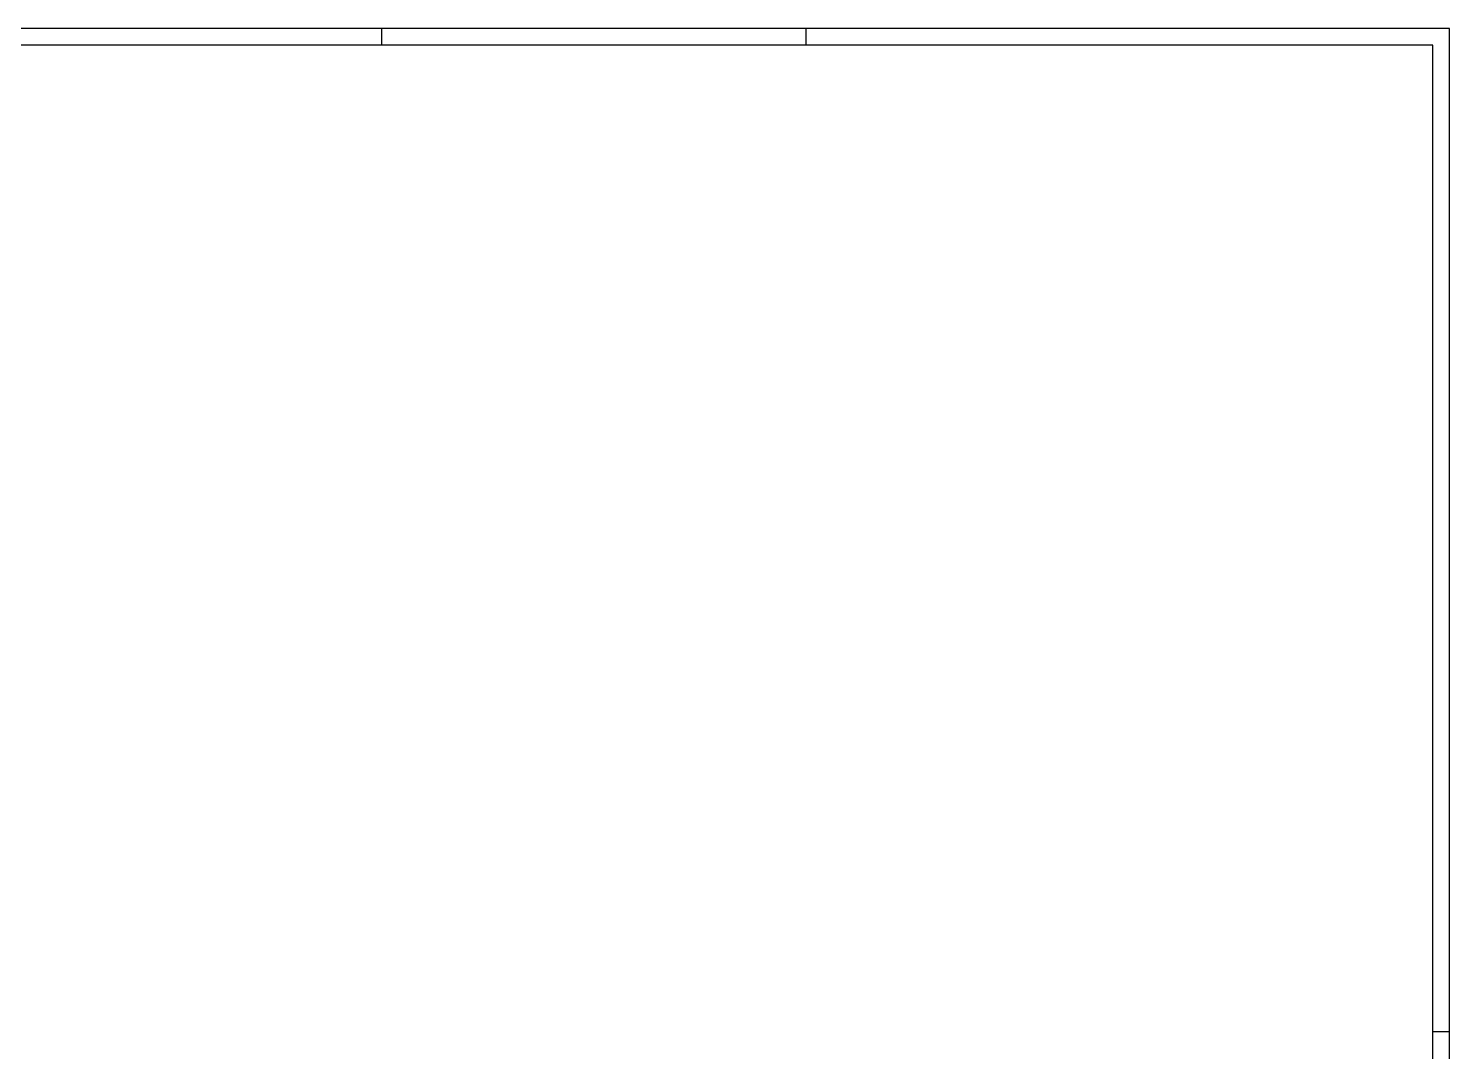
# Model space of a CAD drawing. Header units: millimetres. Extents: x -5 to 836, y -5 to 589.
# Drawn here: x 415.5 to 836, y 286.1 to 589 of the extents above; entities that cross this region are included whole.
import ezdxf

# ---------------------------------------------------------------- set-up
doc = ezdxf.new("R2010")
doc.units = ezdxf.units.MM
doc.header["$LTSCALE"] = 2
doc.layers.add('5', color=7, linetype='Continuous', lineweight=25)

msp = doc.modelspace()

# ---------------------------------------------------------------- linework, layer by layer
at = {"layer": '5', "color": 7, "linetype": 'Continuous'}
for p, q in [((836, 589), (-5, 589)), ((836, -5), (836, 589))]:
    msp.add_line(p, q, dxfattribs=at)
at = {"layer": '5', "color": 3, "linetype": 'Continuous'}
for p, q in [((520, 589), (520, 584)), ((831, 292), (836, 292))]:
    msp.add_line(p, q, dxfattribs=at)
at = {"layer": '5', "color": 3}
msp.add_line((645.5, 589), (645.5, 584), dxfattribs=at)
at = {"layer": '5', "color": 4, "linetype": 'Continuous'}
for p, q in [((831, 584), (0, 584)), ((831, 0), (831, 584))]:
    msp.add_line(p, q, dxfattribs=at)

doc.saveas('drawing.dxf')
